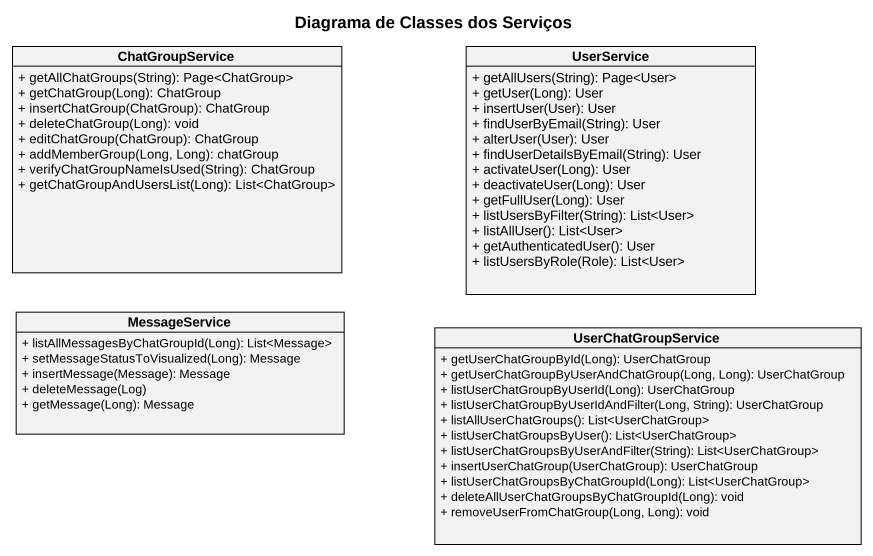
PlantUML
@startuml
title Diagrama de Classes dos Serviços
hide circle
hide empty members
skinparam classAttributeIconSize 0
class ChatGroupService {
  + getAllChatGroups(String): Page<ChatGroup>
  + getChatGroup(Long): ChatGroup
  + insertChatGroup(ChatGroup): ChatGroup
  + deleteChatGroup(Long): void
  + editChatGroup(ChatGroup): ChatGroup
  + addMemberGroup(Long, Long): chatGroup
  + verifyChatGroupNameIsUsed(String): ChatGroup
  + getChatGroupAndUsersList(Long): List<ChatGroup>
}
class UserService {
  + getAllUsers(String): Page<User>
  + getUser(Long): User
  + insertUser(User): User
  + findUserByEmail(String): User
  + alterUser(User): User
  + findUserDetailsByEmail(String): User
  + activateUser(Long): User
  + deactivateUser(Long): User
  + getFullUser(Long): User
  + listUsersByFilter(String): List<User>
  + listAllUser(): List<User>
  + getAuthenticatedUser(): User
  + listUsersByRole(Role): List<User>
}
class MessageService {
  + listAllMessagesByChatGroupId(Long): List<Message>
  + setMessageStatusToVisualized(Long): Message
  + insertMessage(Message): Message
  + deleteMessage(Log)
  + getMessage(Long): Message
}
class UserChatGroupService {
  + getUserChatGroupById(Long): UserChatGroup
  + getUserChatGroupByUserAndChatGroup(Long, Long): UserChatGroup
  + listUserChatGroupByUserId(Long): UserChatGroup
  + listUserChatGroupByUserIdAndFilter(Long, String): UserChatGroup
  + listAllUserChatGroups(): List<UserChatGroup>
  + listUserChatGroupsByUser(): List<UserChatGroup>
  + listUserChatGroupsByUserAndFilter(String): List<UserChatGroup>
  + insertUserChatGroup(UserChatGroup): UserChatGroup
  + listUserChatGroupsByChatGroupId(Long): List<UserChatGroup>
  + deleteAllUserChatGroupsByChatGroupId(Long): void
  + removeUserFromChatGroup(Long, Long): void
}
@enduml
